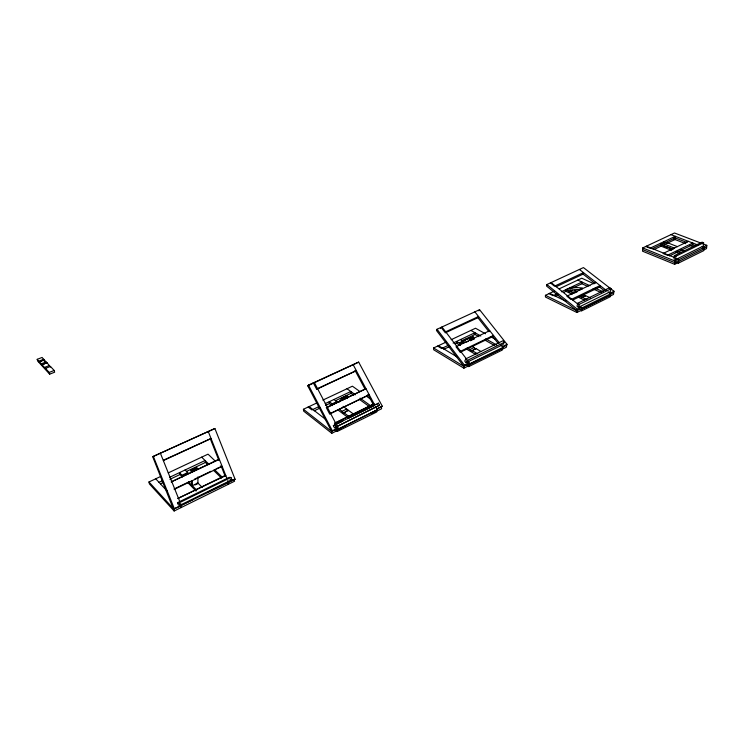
<?xml version="1.0" encoding="UTF-8"?>
<svg xmlns="http://www.w3.org/2000/svg" width="744" height="744" viewBox="0 0 744 744"><rect width="100%" height="100%" fill="white"/><g stroke="black" fill="none" stroke-linecap="round" stroke-linejoin="round"><path stroke-width="1.12" d="M196.425 467.93L197.365 469.445L196.425 467.93L191.924 470.078L192.863 471.594L191.924 470.078M195.123 484.921L197.904 483.572L197.913 476.932M554.085 291.239L545.436 295.312L545.436 297.023L576.898 312.489L580.292 310.825M576.898 312.489L577.353 309.244L581.594 307.16M580.329 309.076L576.935 310.75L546.524 286.04L546.886 284.543L583.445 267.58L614.005 291.257L613.484 294.457L609.438 296.456M703.871 249.91L706.521 248.608L706.8 245.315L674.501 232.993L642.704 247.929L642.537 251.193L674.65 264.315L678.333 262.502M674.334 255.666L674.101 259.005L675.599 259.609L703.312 246.041L703.591 242.739L702.085 242.172L674.334 255.666L675.831 256.271L703.591 242.739M674.65 264.315L674.882 260.977L678.575 259.163M675.599 259.609L675.831 256.271M678.472 263.106L678.705 259.768L704.019 247.343L703.74 250.635L678.472 263.106L676.677 262.372M46.891 362.607L41.896 364.978L46.891 362.607L50.527 366.978L50.453 366.448L45.486 368.382L45.561 368.903L41.952 364.514M348.294 410.223L343.533 413.05L348.294 410.223L353.819 414.334M467.223 347.746L471.687 350.991L475.816 348.508L480.717 351.354M471.687 350.991L475.816 348.508M577.828 303.189L577 306.203L578.414 307.346L610.238 291.75L611.131 288.774L609.708 287.668L577.828 303.189L579.251 304.333L611.131 288.774M578.414 307.346L579.251 304.333M610.657 293.806L581.594 308.081L581.176 309.578L610.21 295.284L610.657 293.806L608.108 291.815M572.703 300.046L599.636 287.044L600.073 285.557L571.029 299.553L566.854 296.177L595.879 282.292M585.323 295.507L585.137 296.047L583.575 294.68L580.134 296.344L581.696 297.712L585.323 295.507L590.401 297.907M501.651 349.578L506.339 347.271L507.008 344.314L479.564 309.681L437.035 329.257L436.44 330.448L463.828 366.355L463.903 368.187L468.832 365.76M440.541 328.55L441.146 327.36L444.828 332.168L478.55 316.516L477.908 317.707L445.275 332.866M478.922 310.871L479.564 309.681M445.944 342.156L433.575 347.978L463.828 366.355L464.479 365.202L469.418 362.784L468.004 360.942M467.306 360.422L466.032 358.766L464.73 361.091L465.995 362.747L467.306 360.422L504.311 342.324L503.046 340.724L465.428 359.045M467.306 363.509L468.571 365.164L469.232 364.011L502.944 347.429L500.898 344.844M504.311 342.324L502.925 344.649L465.995 362.747M502.944 347.429L502.246 348.583L468.571 365.164M339.078 402.095L342.045 397.891L346.769 395.65L347.932 397.584M346.667 396.245C337.664 402.058 347.095 393.269 347.55 397.696M343.774 399.5L348.062 397.315L347.467 397.817L346.592 396.357M345.569 397.333L346.769 395.65M337.59 430.441L331.805 433.296L331.582 431.381L307.728 385.801L308.453 385.104L358.664 362.105L382.295 406.224L376.855 409.126M312.582 383.579L313.317 382.881L316.553 389.038L356.329 370.633L316.851 389.242M313.55 383.132L314.293 382.435L338.167 427.912L331.582 431.381L303.422 409.256L317.614 402.578M352.331 365.36L353.13 364.644L374.632 404.903M358.664 362.105L307.728 385.801M39.153 361.844L44.073 359.957L42.11 357.446L37.2 359.324L39.153 361.844L44.277 359.789L46.835 363.072M347.922 397.054L343.551 399.351M333.358 425.68L378.426 403.174L379.514 405.21L334.447 427.772L333.358 425.68L342.649 421.141M334.447 427.772L379.514 405.21M375.701 406.903L377.329 409.944L336.958 430.051L336.028 428.265M335.767 422.787L374.074 403.862L334.465 423.178L335.404 424.964M376.734 404.485L378.426 403.174M377.329 409.944L370.242 413.664M468.283 341.394L459.866 343.979L459.457 343.012L466.311 339.143L473.556 336.883L462.322 341.031M463.428 341.124L466.311 339.143M338.659 429.623L341.543 428.209L338.501 429.493M174.133 511.007L234.555 481.229L234.211 479.257L235.113 479.303L214.895 428.516L152.687 456.686L174.133 511.007L149.405 483.926L148.967 481.973L160.946 476.337M376.111 411.46L381.598 408.754L381.44 406.866M337.292 431.436L376.789 411.953L376.622 410.065L337.079 429.53L337.292 431.436L335.702 430.199M467.018 365.564L468.72 366.597L502.377 349.987L502.339 348.192M609.95 293.248L614.005 291.257M502.312 346.63L507.008 344.314M180.048 505.25L231.858 479.796L230.938 477.481L229.152 477.406L177.472 502.684L178.421 505.055L180.048 505.25L179.09 502.87L177.472 502.684M376.789 408.93L382.295 406.224M148.967 481.973L173.705 509.008L181.443 505.706L180.587 503.567M181.657 505.102L192.91 499.568M207.232 492.528L233.281 479.722M331.582 431.381L336.409 429.009M463.828 366.355L468.757 363.937M502.553 347.318L506.311 345.476M609.503 294.736L613.558 292.745M678.454 260.837L674.761 262.651L642.621 249.556M703.126 248.701L706.661 246.962M173.705 509.008L235.113 479.303M501.316 348.694L468.655 364.765L468.72 366.597M678.593 261.442L703.88 248.989M337.999 429.539L345.281 425.949M347.811 418.621L374.669 405.489M179.09 502.87L230.938 477.481M703.266 247.054L706.8 245.315M669.433 255.936L692.664 244.664L692.794 243.028L667.517 255.257L663.099 253.472L688.367 241.326M339.311 409.247L342.035 411.302L346.713 409.051L348.211 410.781M470.143 349.447L474.133 347.522L475.676 349.057M581.696 297.712L585.137 296.047M329.825 413.971L369.219 394.757L329.555 413.822L326.3 407.6L365.983 388.703L327.62 407.266M173.984 489.05L189.395 481.638M194.537 479.164L210.971 471.259M216.113 468.785L222.121 466.33L174.784 489.106M460.136 352.321L492.798 336.595L493.477 335.432L459.755 351.652L455.998 346.741L489.719 330.671M574.694 292.941L577.279 291.713L574.48 290.383M461.475 343.319L464.451 341.896M473.193 339.413L470.785 340.557L470.162 339.087L473.51 337.516L474.133 338.985M572.22 294.308L565.952 291.322L565.979 289.621L569.448 291.806L572.685 290.355M192.854 471.398L197.365 469.25M570.044 288.895L573.485 287.268L582.422 287.984L578.962 289.639L570.044 288.895L566.184 289.472L566.389 290.383L577.214 291.304M160.481 483.786L163.624 482.298M169.902 479.322L180.355 474.356M186.632 471.371L205.465 462.433L205.102 460.499L169.483 477.369M314.182 410.828L320.32 407.917M325.435 405.489L329.527 403.546M335.674 400.625L351.019 393.344L350.833 391.493L325.221 403.62M443.824 349.289L450.064 346.332M455.263 343.858L457.337 342.872M461.503 340.901L475.025 334.484L474.96 332.717L453.096 343.068M555.182 296.438L558.26 294.968M563.413 292.522L566.5 291.062M573.698 287.64L581.929 283.734L581.966 282.05L561.376 291.797M654.069 249.491L661.407 246.004M660.514 243.418L664.885 244.311L675.05 239.531L675.273 236.304L650.051 248.217L645.764 246.487M191.059 472.301L191.05 470.096L196.676 467.418L197.932 469.176M191.924 470.273L196.425 468.125M459.457 343.012L462.433 341.598M182.141 475.193L187.637 472.579L188.409 473.361L182.503 476.048L179.592 472.579L179.992 474.523L182.401 477.006M332.187 405.61L329.48 403.564L329.267 401.704L332.131 403.862L336.772 401.648L337.637 402.29M461.54 342.305L459.56 343.254L456.5 341.459L456.574 343.235L460.424 345.504M182.503 476.048L188 473.435M332.131 403.862L332.466 404.643L337.106 402.43M470.162 339.087L473.51 337.516M569.448 291.806L571.159 290.988M159.011 482.326L162.155 480.838M319.074 406.531L311.903 409.935L308.165 407.024M447.897 345.532L441.648 348.49L437.63 346.072M557.256 293.75L553.136 295.703L548.942 293.666M652.06 248.859L675.161 237.922M168.256 472.896L208.041 454.156L215.407 461.215M322.859 400.105L352.405 386.192L359.901 391.53M451.143 339.71L475.528 328.225L485.451 333.796M559.228 288.821L581.771 278.209L594.075 283.836M556.177 286.719L583.073 274.118L583.482 272.639L554.485 286.189L550.421 282.906M163.606 460.118L211.045 438.514L163.345 460.601M152.687 456.686L214.895 428.516M45.486 368.382L49.188 372.428L54.182 370.466L54.638 372.214L49.653 374.167L37.665 361.045L37.2 359.324M44.575 367.387L49.541 365.462M39.358 361.677L41.292 363.797L46.23 361.9M38.855 361.138L43.775 359.25M332.466 404.643L332.996 404.504M569.616 287.844L573.485 287.268M207.418 431.613L208.264 431.548L226.994 478.55M159.709 453.468L160.481 453.459L179.816 501.642M230.073 479.713L231.858 479.796M663.509 241.995L667.889 242.888L677.356 246.627M670.976 234.648L697.881 244.99M702.215 246.645L704.019 247.343M674.092 237.503L687 242.479M692.376 244.553L695.594 245.799M673.98 239.122L685.801 243.697M690.097 245.353L693.324 246.608M680.379 249.5L684.508 251.128M672.52 249.035L670.465 248.217L669.935 248.728L669.191 247.715L664.69 246.45L661.174 244.543L661.072 246.162L671.711 250.393M677.375 250.961L681.504 252.588M664.885 244.311L674.352 248.068M660.458 244.227L673.171 249.287M675.961 252.086L679.16 253.351M646.378 246.199L674.278 257.433M676.008 258.68L678.705 259.768M642.704 247.929L674.882 260.977M577.744 280.097L590.039 285.77M595.163 288.123L603.356 291.899M581.808 283.678L587.946 286.514M593.061 288.886L601.254 292.671M570.109 291.583L573.838 293.359M581.882 297.172L586.951 299.581M578.488 297.293L584.756 300.288M549.639 293.331L565.914 301.246M545.436 295.312L576.935 310.75M490.417 336.576L495.383 339.357M470.887 330.41L480.801 336.018M485.758 338.818L496.657 344.983M473.919 333.861L478.876 336.66M484.818 340.036L494.723 345.653M460.462 339.58L462.266 340.631M472.18 346.397L474.133 347.522M471.826 350.433L477.704 353.874M466.209 348.899L475.844 354.562M438.439 345.69L457.021 356.869M463.903 368.187L433.678 349.764L433.575 347.978M366.457 396.199L371.135 399.537M347.002 388.74L355.399 394.785M360.068 398.152L370.345 405.536M350.926 393.269L353.726 395.297M359.324 399.333L369.582 406.745M333.907 399.509L336.772 401.648M343.058 406.326L346.713 409.051M343.616 412.492L349.122 416.631M337.609 409.684L347.532 417.17M309.113 406.577L326.43 420.034M579.399 269.458L606.351 290.448M582.589 273.736L595.144 283.538M599.636 287.035L604.119 290.532M331.805 433.296L303.664 411.125L303.422 409.256M551.118 282.581L578.014 304.268M579.046 306.026L581.594 308.081M546.886 284.543L577.353 309.244M220.308 465.921L221.945 467.492M201.661 457.16L208.98 464.284M214.672 469.817L221.991 476.932M205.279 462.257L207.725 464.637M213.407 470.18L221.535 478.104M185.079 469.985L187.637 472.579M202.219 487.394L197.904 483.005L192.352 485.693L196.649 490.11M188.511 481.749L192.352 486.26L192.333 480.726M188.027 482.8L196.053 491.077M155.719 478.792L167.4 491.356M50.453 366.448L54.182 370.466M43.319 359.984L44.826 361.612M342.035 411.302L343.533 413.05M474.867 311.848L499.494 343.058M477.741 317.493L488.975 331.74M492.491 336.195L498.108 343.328M441.964 326.988L466.6 359.11M467.325 361.528L469.232 364.011M437.035 329.257L464.479 365.202M191.05 470.096L192.296 471.863M197.29 482.698L197.904 483.572M342.891 398.04L343.691 399.612L344.147 398.858M342.045 397.891L343.217 399.835M355.018 370.382L365.211 389.475M367.889 394.497L373.256 404.55M336.344 426.749L337.748 429.428M334.93 424.424L336.028 426.517M308.453 385.104L332.363 430.767M41.292 363.797L41.896 364.978M473.37 337.562L473.993 339.022M470.301 339.041L470.924 340.51M469.548 338.79L470.385 340.752M153.45 456.686L174.505 509.11M227.785 480.531L228.575 482.521L227.683 482.465L228.036 484.437M210.375 439.025L218.82 460.22M221.349 466.572L225.153 476.113M49.188 372.428L49.653 374.167M180.634 505.604L181.043 507.603M191.227 481.08L191.738 485.386M581.213 309.374L581.166 311.113L610.182 296.8L610.247 295.08L581.213 309.374M375.32 411.562L371.461 413.255L375.32 411.562M224.93 475.546L177.788 498.508L225.813 475.583L224.93 475.546M582.347 288.626L579.418 289.937L582.347 288.626M218.485 459.383L171.139 481.945L219.359 459.383L218.485 459.383"/></g></svg>
